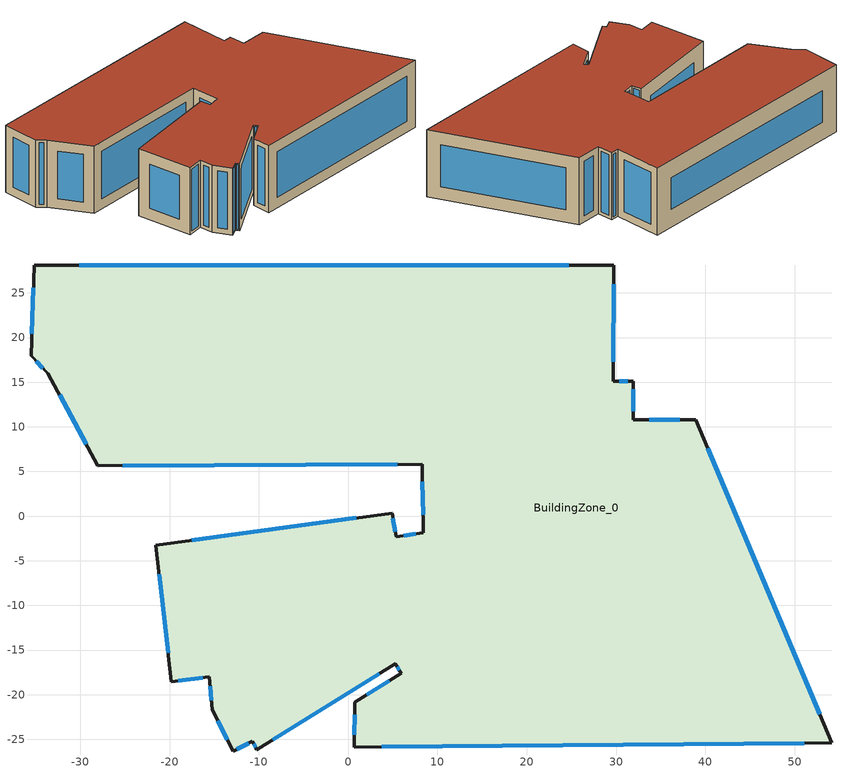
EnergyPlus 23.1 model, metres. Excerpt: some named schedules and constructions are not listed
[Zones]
BuildingZone_0
 floor outside (90.1-2019 Nonresidential CZ 1 Exterior Floor (Mass)): 29.72,28.12 29.72,15.13 31.92,15.13 31.93,10.8 38.93,10.81 54.17,-25.4 0.69,-25.86 0.76,-20.81 5.94,-17.59 5.3,-16.55 -10.21,-26.18 -10.71,-25.22 -12.86,-26.3 -15.23,-21.65 -15.54,-18 -19.78,-18.55 -21.54,-3.26 4.92,0.34 5.39,-2.33 8.43,-1.83 8.28,5.84 -28.01,5.62 -33.63,15.98 -35.49,17.93 -35.17,28.07 z0
 wall outside (90.1-2019 Nonresidential CZ 1 Exterior Wall (Mass)): 29.72,15.13 29.72,28.12 -35.17,28.07 -35.49,17.93 -33.63,15.98 -28.01,5.62 8.28,5.84 8.43,-1.83 5.39,-2.33 4.92,0.34 -21.54,-3.26 -19.78,-18.55 -15.54,-18 -15.23,-21.65 -12.86,-26.3 -10.71,-25.22 -10.21,-26.18 5.3,-16.55 5.94,-17.59 0.76,-20.81 0.69,-25.86 54.17,-25.4 38.93,10.81 31.93,10.8 31.92,15.13 29.72,15.13 z0:19.13
 window (DoublePaneLoEe2): 29.72,17.27 29.72,25.98 z2.14:16.98; 31.29,15.13 30.35,15.13 z0.63:18.5; 31.93,11.72 31.92,14.21 z0.92:18.21; 37.15,10.81 33.71,10.81 z1.78:17.35; 52.81,-22.16 40.29,7.58 z3.51:15.62; 3.77,-25.83 51.09,-25.43 z3.08:16.05; 0.74,-22.21 0.71,-24.46 z1.4:17.73; 4.59,-18.43 2.11,-19.98 z1.59:17.54; 5.49,-16.87 5.75,-17.28 z0.37:18.76; -8.42,-25.07 3.51,-17.66 z2.1:17.02; -10.56,-25.51 -10.36,-25.89 z0.33:18.8; -12.46,-26.1 -11.11,-25.42 z0.45:18.68; -14.58,-22.94 -13.51,-25.02 z1.44:17.68; -15.45,-19.05 -15.32,-20.61 z1.05:18.08; -19.04,-18.45 -16.28,-18.1 z0.75:18.38; -21.17,-6.5 -20.15,-15.31 z3.26:15.87; 0.89,-0.2 -17.52,-2.71 z4.06:15.06; 5.28,-1.74 5.02,-0.25 z0.6:18.52; 7.58,-1.97 6.24,-2.19 z0.86:18.26; 8.32,3.84 8.39,0.16 z1.99:17.13; -25.22,5.63 5.49,5.82 z2.78:16.34; -32.32,13.57 -29.32,8.04 z2.75:16.38; -34.95,17.36 -34.17,16.56 z0.79:18.34; -35.25,25.6 -35.41,20.4 z2.47:16.65; 24.69,28.12 -30.13,28.07 z5.04:14.09
 roof outside (90.1-2019 Nonresidential CZ 1 Exterior Roof (Mass)): 29.72,28.12 -35.17,28.07 -35.49,17.93 -33.63,15.98 -28.01,5.62 8.28,5.84 8.43,-1.83 5.39,-2.33 4.92,0.34 -21.54,-3.26 -19.78,-18.55 -15.54,-18 -15.23,-21.65 -12.86,-26.3 -10.71,-25.22 -10.21,-26.18 5.3,-16.55 5.94,-17.59 0.76,-20.81 0.69,-25.86 54.17,-25.4 38.93,10.81 31.93,10.8 31.92,15.13 29.72,15.13 z19.13
[Schedule:Week:Daily]
CoolAvail_BuildingZone_0_16: 6292b0f2-e250-4321-9d06-ec6f8e6419c8, 5224be93-a67b-4b68-80c2-12020d006d8f, 6a7b8ae9-fad7-430b-b0fb-b0b31bfa3c46, b8c493d0-1979-4456-a3a6-a5dc7b30a0d9, 294ac2fa-0fc0-46b6-b0c9-3652450fa98d, ede93cdc-db5c-4ab4-89cd-773ab993c564, cdf079c5-d853-44dd-8a70-3334d9b99eb3, 6292b0f2-e250-4321-9d06-ec6f8e6419c8, 6292b0f2-e250-4321-9d06-ec6f8e6419c8, 6292b0f2-e250-4321-9d06-ec6f8e6419c8, 6292b0f2-e250-4321-9d06-ec6f8e6419c8, 6292b0f2-e250-4321-9d06-ec6f8e6419c8
CoolAvail_BuildingZone_0_17: 076339e1-08c1-4dc9-b64a-b0dc82aea953, 5d559df3-0051-4164-be74-0f8d6f94fd56, 3c51ac23-dc70-4727-a750-ee466cc9d6df, 644c3858-23ee-4f04-b35f-94760b03bae0, c3154ebc-885a-4bc7-9dee-56e971f82b7f, b8029455-e97d-4225-b21a-566be9f428a3, 9636e137-385d-4321-9f94-69a8899c78e4, 076339e1-08c1-4dc9-b64a-b0dc82aea953, 076339e1-08c1-4dc9-b64a-b0dc82aea953, 076339e1-08c1-4dc9-b64a-b0dc82aea953, 076339e1-08c1-4dc9-b64a-b0dc82aea953, 076339e1-08c1-4dc9-b64a-b0dc82aea953
CoolAvail_BuildingZone_0_18: 6c3be8b3-27b5-4225-bab2-28eff3612436, 4b627c46-5b8a-4709-b3ac-8c5d47181f8b, 860b3419-839c-461a-bfc5-e836ddb21a74, 6c3be8b3-27b5-4225-bab2-28eff3612436, fb4c231e-b940-4c50-88f4-c95f225fe8fc, 8da14514-06b8-4af9-b37f-5245be024def, d12f569c-263f-45cd-8526-8b83bac009f5, 6c3be8b3-27b5-4225-bab2-28eff3612436, 6c3be8b3-27b5-4225-bab2-28eff3612436, 6c3be8b3-27b5-4225-bab2-28eff3612436, 6c3be8b3-27b5-4225-bab2-28eff3612436, 6c3be8b3-27b5-4225-bab2-28eff3612436
CoolAvail_BuildingZone_0_19: 153403fc-2116-474c-878d-25f69884b866, 8ce303ff-0bbc-4dfa-bda6-3301f86e3ba4, c78b3da9-1ecf-4cde-aec1-0b386240565f, 883e747e-d963-42fc-b580-32d1eb3768b5, eabf4fe9-55de-4805-abf2-52ae9acd4524, 977a2754-7afa-402d-b6ec-0cfa36548c1e, 5de92ae7-00ae-4993-9a9c-bb54c53273fd, 153403fc-2116-474c-878d-25f69884b866, 153403fc-2116-474c-878d-25f69884b866, 153403fc-2116-474c-878d-25f69884b866, 153403fc-2116-474c-878d-25f69884b866, 153403fc-2116-474c-878d-25f69884b866
CoolAvail_BuildingZone_0_20: 53eeb86a-fb33-4ca8-ac72-16b5455eed76, 1d0db0eb-b0b4-44e3-8918-0f77e69d90df, 153403fc-2116-474c-878d-25f69884b866, 96a47751-faf5-416a-8a0b-8824a9f4a886, f952a75a-30e7-4785-a12d-5951aee58f78, e90ccf3c-240a-4538-925e-24108969d287, be1268e6-ab3e-46ec-842e-b62d65f5125b, 53eeb86a-fb33-4ca8-ac72-16b5455eed76, 53eeb86a-fb33-4ca8-ac72-16b5455eed76, 53eeb86a-fb33-4ca8-ac72-16b5455eed76, 53eeb86a-fb33-4ca8-ac72-16b5455eed76, 53eeb86a-fb33-4ca8-ac72-16b5455eed76
CoolAvail_BuildingZone_0_21: 90e9b552-867b-442d-a848-cacef3bff4a2, c60847aa-27ed-4804-b882-f444fd20e482, a45031b7-7cc0-4770-9520-3e1fedf904f7, 67358f9e-0613-4e05-ab37-44b8a0643213, 69f16f80-d209-43ea-97cb-7fc20185854e, 86928771-b577-4610-8368-758549d92448, c25951d4-746f-4908-a550-2f53b11d9936, 90e9b552-867b-442d-a848-cacef3bff4a2, 90e9b552-867b-442d-a848-cacef3bff4a2, 90e9b552-867b-442d-a848-cacef3bff4a2, 90e9b552-867b-442d-a848-cacef3bff4a2, 90e9b552-867b-442d-a848-cacef3bff4a2
CoolAvail_BuildingZone_0_22: 9f7b6c0f-7bae-4b67-b9f9-ae2221a21078, decc63a9-7101-4002-b1c8-9d02c4b36112, 4eb7cacf-94f4-4b2c-a43f-af371bcbde8a, 841e9c88-6f44-47cf-a04f-bb2c1f1d3768, ad17dfa1-c6d9-4516-a8dc-57cbc19bc82d, 2a67c3d5-a9a7-444e-84cb-612d9764cd48, 3e1bf455-db57-4fc8-b286-c87c3647eed8, 9f7b6c0f-7bae-4b67-b9f9-ae2221a21078, 9f7b6c0f-7bae-4b67-b9f9-ae2221a21078, 9f7b6c0f-7bae-4b67-b9f9-ae2221a21078, 9f7b6c0f-7bae-4b67-b9f9-ae2221a21078, 9f7b6c0f-7bae-4b67-b9f9-ae2221a21078
CoolAvail_BuildingZone_0_23: 9b464b88-aedb-443f-93f9-b54bb14805f8, ecbc3d90-5338-4427-9bd9-5d28f6b67d3d, c340e7a1-79f9-4684-b085-d4db128ad4c2, 07270d5e-895d-45c4-97a0-2a02e315fc23, a8466db9-9c1f-4adb-9268-4277aecdfea3, d540daeb-a153-45e4-92ca-3f66a224b340, 636ca0c7-7be9-4189-9faa-f0bf05838e94, 9b464b88-aedb-443f-93f9-b54bb14805f8, 9b464b88-aedb-443f-93f9-b54bb14805f8, 9b464b88-aedb-443f-93f9-b54bb14805f8, 9b464b88-aedb-443f-93f9-b54bb14805f8, 9b464b88-aedb-443f-93f9-b54bb14805f8
CoolAvail_BuildingZone_0_24: eb2ad1a5-0d9c-4668-9d31-a649cbdebc60, b9197942-59d6-4c6b-b7da-188df4b15e62, c1a0fe4a-79a2-460a-98bb-37f883bb89e3, c2f53984-4950-4eaf-bdf1-3ede84ab781f, 3c557520-88fd-47d0-8415-0c3b77828f95, 79668cf7-99f6-4b56-9953-81f1ca05dde9, e3aa0155-5409-4def-b960-8b3bb0d2b64b, eb2ad1a5-0d9c-4668-9d31-a649cbdebc60, eb2ad1a5-0d9c-4668-9d31-a649cbdebc60, eb2ad1a5-0d9c-4668-9d31-a649cbdebc60, eb2ad1a5-0d9c-4668-9d31-a649cbdebc60, eb2ad1a5-0d9c-4668-9d31-a649cbdebc60
CoolAvail_BuildingZone_0_25: 0f1e5361-77dc-48eb-a493-c527ff72b618, ee5dab83-21c7-4e54-af45-574fc1d310dc, 5b34da74-e1d1-4135-8274-3a44e26a22a6, 10264933-7e77-4e32-b798-7d3202e60721, bf16d8b1-ef23-49a0-aba1-0aecf96ac967, b839f1ea-70bd-4a85-92be-d2dcc41a0b4c, c09cb2c7-2cbf-4ecf-826a-bed0644ae102, 0f1e5361-77dc-48eb-a493-c527ff72b618, 0f1e5361-77dc-48eb-a493-c527ff72b618, 0f1e5361-77dc-48eb-a493-c527ff72b618, 0f1e5361-77dc-48eb-a493-c527ff72b618, 0f1e5361-77dc-48eb-a493-c527ff72b618
CoolAvail_BuildingZone_0_26: 00a931ab-2207-46de-9ff2-66c1ace94400, b7f10aa4-a56c-4e13-8076-3aafbc2a6caf, 4e93c19b-700e-4324-98d4-f5a56e34580d, 3e336f66-0962-416c-bdbd-0bdb38a5a672, 14f6b33b-a9b7-4976-bf11-248e1bb332a0, b598d581-cc3c-401b-b159-2fbd54644f26, 055b0c78-6466-4c19-a303-c02b862de98e, 00a931ab-2207-46de-9ff2-66c1ace94400, 00a931ab-2207-46de-9ff2-66c1ace94400, 00a931ab-2207-46de-9ff2-66c1ace94400, 00a931ab-2207-46de-9ff2-66c1ace94400, 00a931ab-2207-46de-9ff2-66c1ace94400
CoolAvail_BuildingZone_0_27: 94e96f5c-eceb-41b6-83a1-c076664ac8f5, 62f8b814-913b-491b-b7ec-ac57cb334d85, 0e2b4c15-3263-44e0-9593-922fa6e7cffc, 4dcd2ce5-5bfc-4312-b802-955956c5215e, 14e4f170-7485-41fe-8906-49d67245432d, ead72e1b-8995-465c-b83d-e95a28599160, ff6acb66-0d06-43bb-935e-5a8fdd5b2aab, 94e96f5c-eceb-41b6-83a1-c076664ac8f5, 94e96f5c-eceb-41b6-83a1-c076664ac8f5, 94e96f5c-eceb-41b6-83a1-c076664ac8f5, 94e96f5c-eceb-41b6-83a1-c076664ac8f5, 94e96f5c-eceb-41b6-83a1-c076664ac8f5
CoolAvail_BuildingZone_0_28: 2935b2a6-cbfe-48ab-b9b8-a37be600cd6a, a77463ac-1733-47fd-aab9-e921b8f4389e, 5301db00-f582-42f1-9b60-bcec631c025f, c801e645-deca-47c6-8bd0-66165899425d, 644c3858-23ee-4f04-b35f-94760b03bae0, abc03b70-d52b-431e-9a1a-369dd8dc4fd3, 90e9b552-867b-442d-a848-cacef3bff4a2, 2935b2a6-cbfe-48ab-b9b8-a37be600cd6a, 2935b2a6-cbfe-48ab-b9b8-a37be600cd6a, 2935b2a6-cbfe-48ab-b9b8-a37be600cd6a, 2935b2a6-cbfe-48ab-b9b8-a37be600cd6a, 2935b2a6-cbfe-48ab-b9b8-a37be600cd6a
CoolAvail_BuildingZone_0_29: 1a525bcf-c6e5-43ac-ab5b-619890e2fa3a, cf918102-173c-4db0-a1f2-1e05781a5ca7, 5ec4680d-60f1-4b57-9bfe-82695ae7d868, 047d7923-d653-4938-ab0c-dc8cae9a8767, 644c3858-23ee-4f04-b35f-94760b03bae0, 644c3858-23ee-4f04-b35f-94760b03bae0, 2f214d37-3a83-4b8b-9598-5a0023e3429c, 1a525bcf-c6e5-43ac-ab5b-619890e2fa3a, 1a525bcf-c6e5-43ac-ab5b-619890e2fa3a, 1a525bcf-c6e5-43ac-ab5b-619890e2fa3a, 1a525bcf-c6e5-43ac-ab5b-619890e2fa3a, 1a525bcf-c6e5-43ac-ab5b-619890e2fa3a
CoolAvail_BuildingZone_0_30: cbd44734-b27c-4077-b782-84e7afb0379e, 998ef317-e229-41e2-8faf-d3714ca88956, 72e31878-c606-4611-8cba-ce2c13d393bd, 0c7835ed-0191-42a1-9a71-ca9d042757b9, 14f10533-6d85-4984-b487-1c3456e146bd, 710cf3cd-7b63-4511-937b-43a2638c4767, a14559bc-e530-4dd5-a3cb-77fbf5a26bb6, cbd44734-b27c-4077-b782-84e7afb0379e, cbd44734-b27c-4077-b782-84e7afb0379e, cbd44734-b27c-4077-b782-84e7afb0379e, cbd44734-b27c-4077-b782-84e7afb0379e, cbd44734-b27c-4077-b782-84e7afb0379e
CoolAvail_BuildingZone_0_31: 6baffc7b-a7e7-4b2f-98e9-45e73b61bee3, 96a47751-faf5-416a-8a0b-8824a9f4a886, 5ec4680d-60f1-4b57-9bfe-82695ae7d868, 2931f2ee-5bb4-4946-ae05-52d4debc1f60, 1c6f1a8a-ad1f-4f48-b4bc-1ca93e5bc96e, 52990486-91df-4f7d-9421-bbc1202c9368, 48ec4fbb-9474-4cdb-a7d4-077d80be24fa, 6baffc7b-a7e7-4b2f-98e9-45e73b61bee3, 6baffc7b-a7e7-4b2f-98e9-45e73b61bee3, 6baffc7b-a7e7-4b2f-98e9-45e73b61bee3, 6baffc7b-a7e7-4b2f-98e9-45e73b61bee3, 6baffc7b-a7e7-4b2f-98e9-45e73b61bee3
CoolAvail_BuildingZone_0_32: 538e1f8e-0444-47da-b8a6-e6e3ff6800a1, be0db6a7-dc46-4128-b59b-b37300890321, eaca1189-a134-4ecf-bf00-d520df22eff3, 11117828-8013-49db-a403-e4e924f3e6cd, 79cb177c-8c6c-4bf7-a647-51f78f210dbd, 665d14f9-0705-42a8-aaf5-fa57f0992e08, 86d9d5eb-5ff1-4c25-bc96-aad083116207, 538e1f8e-0444-47da-b8a6-e6e3ff6800a1, 538e1f8e-0444-47da-b8a6-e6e3ff6800a1, 538e1f8e-0444-47da-b8a6-e6e3ff6800a1, 538e1f8e-0444-47da-b8a6-e6e3ff6800a1, 538e1f8e-0444-47da-b8a6-e6e3ff6800a1
CoolAvail_BuildingZone_0_33: 4e52ef30-3591-4ec7-91cd-2dcf2bd85302, 6a4a0704-72a4-409f-be88-80bb4294cd37, 0476ca86-1816-4425-b22a-67efa04e4779, 6a30eeb9-d930-44c9-8497-db34c63e9202, b5aa2228-2105-4bc1-9b6a-7a9f1c4934c8, a45031b7-7cc0-4770-9520-3e1fedf904f7, b433a0f6-9634-4a4e-a807-bf9dcc948011, 4e52ef30-3591-4ec7-91cd-2dcf2bd85302, 4e52ef30-3591-4ec7-91cd-2dcf2bd85302, 4e52ef30-3591-4ec7-91cd-2dcf2bd85302, 4e52ef30-3591-4ec7-91cd-2dcf2bd85302, 4e52ef30-3591-4ec7-91cd-2dcf2bd85302
CoolAvail_BuildingZone_0_34: 9d3c9fa3-66fc-4199-8862-a87e1b647b3a, 44133f6f-0ede-459e-9f3a-a72ec43d388d, b6cc1213-696e-40d5-9ed0-2bde99f5f8b2, bd1bb5d2-5de1-4654-adc3-dcfcbf348714, 3e82512b-0fc7-4492-8025-f6363b9af970, 561899b3-8f26-4db7-86ed-cd8f4b942c79, a63410b7-121b-4b9a-8e03-acc9d9130dfb, 9d3c9fa3-66fc-4199-8862-a87e1b647b3a, 9d3c9fa3-66fc-4199-8862-a87e1b647b3a, 9d3c9fa3-66fc-4199-8862-a87e1b647b3a, 9d3c9fa3-66fc-4199-8862-a87e1b647b3a, 9d3c9fa3-66fc-4199-8862-a87e1b647b3a
CoolAvail_BuildingZone_0_35: 3bbe233c-3ea4-488a-98e8-6ebb1624bf88, df785c15-b1a3-46d3-b8f7-6eeac707cb66, d3d2a974-3e61-4424-a0b5-def74c3abeb5, fd45b775-0048-4aba-9dbd-bc0ee7a6a092, cbbd20e9-a007-4d77-b83a-293402db7d80, 6d203286-7389-472a-9a99-e97ba6bdb382, 5d6f79e2-b176-4d6f-bd09-270312f82304, 3bbe233c-3ea4-488a-98e8-6ebb1624bf88, 3bbe233c-3ea4-488a-98e8-6ebb1624bf88, 3bbe233c-3ea4-488a-98e8-6ebb1624bf88, 3bbe233c-3ea4-488a-98e8-6ebb1624bf88, 3bbe233c-3ea4-488a-98e8-6ebb1624bf88
CoolAvail_BuildingZone_0_36: 352223fc-8f0b-4fa5-a1d4-6b32436c411a, 53eeb86a-fb33-4ca8-ac72-16b5455eed76, f3682e94-95b9-42af-86e1-a00e845f4de3, f432c6ec-ff13-47a1-a467-17121da6c6a2, 02aa890e-a2be-483a-ab45-3f0f854fdcb3, efdf95b8-9ad8-4d53-9a23-0833a72f39a8, 5b34da74-e1d1-4135-8274-3a44e26a22a6, 352223fc-8f0b-4fa5-a1d4-6b32436c411a, 352223fc-8f0b-4fa5-a1d4-6b32436c411a, 352223fc-8f0b-4fa5-a1d4-6b32436c411a, 352223fc-8f0b-4fa5-a1d4-6b32436c411a, 352223fc-8f0b-4fa5-a1d4-6b32436c411a
CoolAvail_BuildingZone_0_37: 644c3858-23ee-4f04-b35f-94760b03bae0, 3b62fae0-3868-4986-a549-7d61857260d6, dcf60240-789f-4b1d-8fdf-954c6a46b3ba, 111cd5f6-6248-467d-8c7e-b0a03c56b0ee, c061d694-0171-4f77-89f6-c4999131b6f3, 2e32346f-2ea0-4daa-ade4-c2cd4dc138da, 25d822e1-da00-4ae1-b5cd-e0d94074c17c, 644c3858-23ee-4f04-b35f-94760b03bae0, 644c3858-23ee-4f04-b35f-94760b03bae0, 644c3858-23ee-4f04-b35f-94760b03bae0, 644c3858-23ee-4f04-b35f-94760b03bae0, 644c3858-23ee-4f04-b35f-94760b03bae0
CoolAvail_BuildingZone_0_38: 8f639c36-90e7-4cf0-a186-eb7a539131f6, 634b787e-bbd9-4882-a520-b9f98a2d7814, 352223fc-8f0b-4fa5-a1d4-6b32436c411a, a8b45173-62f5-4076-a725-d316e5ce7409, 1abe3464-728a-49ee-9af0-92e781411ddb, 2e51b4b4-4b77-411f-9c77-b674bf548fdc, 6736dd05-e541-44c3-881d-a5d5ba6ee75b, 8f639c36-90e7-4cf0-a186-eb7a539131f6, 8f639c36-90e7-4cf0-a186-eb7a539131f6, 8f639c36-90e7-4cf0-a186-eb7a539131f6, 8f639c36-90e7-4cf0-a186-eb7a539131f6, 8f639c36-90e7-4cf0-a186-eb7a539131f6
CoolAvail_BuildingZone_0_39: e77d9b2d-f852-49d0-969e-dd344eb9468c, 0df898da-cdef-4d88-a99d-dddb6ec04834, 4052d63c-edda-4f6c-a213-369435b7947d, 4061f2dd-7196-4f6b-bee3-89eac51b7a9a, cd198a54-ab64-483c-9239-02a1a1b8ffa5, 698a77e5-364e-4d20-856c-b2e4f5b6c73f, 644c3858-23ee-4f04-b35f-94760b03bae0, e77d9b2d-f852-49d0-969e-dd344eb9468c, e77d9b2d-f852-49d0-969e-dd344eb9468c, e77d9b2d-f852-49d0-969e-dd344eb9468c, e77d9b2d-f852-49d0-969e-dd344eb9468c, e77d9b2d-f852-49d0-969e-dd344eb9468c
CoolAvail_BuildingZone_0_40: 047d7923-d653-4938-ab0c-dc8cae9a8767, 0e614066-ddb5-4aa3-a957-8eb190513e3a, 8326ca45-69d8-4f53-86a0-9ccf8dc51b5b, af869b9d-80c1-46ec-924a-783339c568d6, de5c3ba8-f85b-4018-abe1-2bedf3733e41, 424ac159-4a90-4b2b-a868-f6ff10071da1, 11f72533-1789-4bef-8b4b-935858a58941, 047d7923-d653-4938-ab0c-dc8cae9a8767, 047d7923-d653-4938-ab0c-dc8cae9a8767, 047d7923-d653-4938-ab0c-dc8cae9a8767, 047d7923-d653-4938-ab0c-dc8cae9a8767, 047d7923-d653-4938-ab0c-dc8cae9a8767
CoolAvail_BuildingZone_0_41: a793e90c-ea98-4c0b-82b9-a70f09b51f60, 37689533-d698-4c61-b1e7-4e7674e3a91e, 6e5a1987-c810-44af-a8b8-9a407d549752, f133d5c7-ec95-4737-88a2-42da49739cc4, 36ddad1e-8f76-4a53-80b8-2c2ebe25d3dd, 3ac34e46-62f4-4f48-ae7b-f727c8e5111a, 47bd26b7-ba2d-46a7-99e6-e2925e11decb, a793e90c-ea98-4c0b-82b9-a70f09b51f60, a793e90c-ea98-4c0b-82b9-a70f09b51f60, a793e90c-ea98-4c0b-82b9-a70f09b51f60, a793e90c-ea98-4c0b-82b9-a70f09b51f60, a793e90c-ea98-4c0b-82b9-a70f09b51f60
CoolAvail_BuildingZone_0_42: a7d5d6fa-85ed-4e46-8733-720befe51661, 6e9ebaa7-8289-4a07-ae34-fcb4632f4d04, 5d736bd5-0237-45d7-b852-cc854977ae00, 3dac8f0c-4e65-4fef-8478-4d5ec2ba85da, d7280e49-b2ce-4021-af03-403bf50d9f35, e52b194d-5f2b-4500-9411-db66367825bf, 895e230f-a4a2-4e31-a3dd-dfb4fcb8f9ea, a7d5d6fa-85ed-4e46-8733-720befe51661, a7d5d6fa-85ed-4e46-8733-720befe51661, a7d5d6fa-85ed-4e46-8733-720befe51661, a7d5d6fa-85ed-4e46-8733-720befe51661, a7d5d6fa-85ed-4e46-8733-720befe51661
CoolAvail_BuildingZone_0_43: 33e7fad4-132e-43d4-b0c1-1a0756bd9bde, 887b2b45-b61d-4296-a2c3-68959c25b94a, 200cbc12-c120-4183-88b9-c751a5f56180, 284b3ae9-3510-4c42-8a0b-abb4da3d4ce0, 1526326b-4dd7-4ec5-a092-9728c27e7f7d, 8327c609-a616-4ef8-a066-e8d865f7def6, 3b8703d0-11a0-4324-a5e0-7196d74a8e80, 33e7fad4-132e-43d4-b0c1-1a0756bd9bde, 33e7fad4-132e-43d4-b0c1-1a0756bd9bde, 33e7fad4-132e-43d4-b0c1-1a0756bd9bde, 33e7fad4-132e-43d4-b0c1-1a0756bd9bde, 33e7fad4-132e-43d4-b0c1-1a0756bd9bde
CoolAvail_BuildingZone_0_44: 3a2a8b7a-56f9-43d1-8273-061df3b05a46, 44be5cce-4db7-48a2-bfe0-f48552a25345, e5d30731-7604-47b8-8bc9-a7ebd2d90097, 23591f9d-ee0e-4144-a1ef-45a670a58d7c, d87cd8f5-1491-452d-b021-8bee5d477910, f6f6d62c-685c-4fd5-ba5d-fc3e659575b7, 8dad2291-93ee-4152-98d9-16b0037e6f85, 3a2a8b7a-56f9-43d1-8273-061df3b05a46, 3a2a8b7a-56f9-43d1-8273-061df3b05a46, 3a2a8b7a-56f9-43d1-8273-061df3b05a46, 3a2a8b7a-56f9-43d1-8273-061df3b05a46, 3a2a8b7a-56f9-43d1-8273-061df3b05a46
CoolAvail_BuildingZone_0_45: f49a49d0-e209-4e05-b05c-0a2add536f8b, 998ef317-e229-41e2-8faf-d3714ca88956, 00d7e2b5-23fc-48dd-81e2-0fd456f3cfb4, 94099767-b2e1-4e99-8d21-759d462ced28, 4052d63c-edda-4f6c-a213-369435b7947d, 9d206d83-033a-4259-8321-7f97811488a7, f49a49d0-e209-4e05-b05c-0a2add536f8b, f49a49d0-e209-4e05-b05c-0a2add536f8b, f49a49d0-e209-4e05-b05c-0a2add536f8b, f49a49d0-e209-4e05-b05c-0a2add536f8b, f49a49d0-e209-4e05-b05c-0a2add536f8b, f49a49d0-e209-4e05-b05c-0a2add536f8b
CoolAvail_BuildingZone_0_46: f19a365d-05e4-4658-ab78-e764eb70fc5c, 6e9ebaa7-8289-4a07-ae34-fcb4632f4d04, fcc4573f-9e74-44ff-8dad-6ac284c5dace, 7080c4c4-5196-4182-9466-3584a344e644, 7e16d805-c89d-4b65-b416-1601a4650adf, 7bcc0a01-a40a-4e58-ba3c-c5bda191c526, 58b64ecb-7592-4287-b858-c729647def47, f19a365d-05e4-4658-ab78-e764eb70fc5c, f19a365d-05e4-4658-ab78-e764eb70fc5c, f19a365d-05e4-4658-ab78-e764eb70fc5c, f19a365d-05e4-4658-ab78-e764eb70fc5c, f19a365d-05e4-4658-ab78-e764eb70fc5c
CoolAvail_BuildingZone_0_47: 22a9a70e-86be-4f80-8cd5-422484545a9e, 7b6f50b1-a403-46db-b070-db23869d075a, 789113c4-a937-489d-af8f-f10aad8377ab, 34cfbc1d-e751-49f6-b0e8-841110bb9b70, f826bcd1-865f-4b3c-bce7-b131919d7b63, 6c0375eb-08dc-4b7e-bd6c-b16add2c0f0b, 9482e4ca-30f5-4eb2-a586-52ba15801f9e, 22a9a70e-86be-4f80-8cd5-422484545a9e, 22a9a70e-86be-4f80-8cd5-422484545a9e, 22a9a70e-86be-4f80-8cd5-422484545a9e, 22a9a70e-86be-4f80-8cd5-422484545a9e, 22a9a70e-86be-4f80-8cd5-422484545a9e
CoolAvail_BuildingZone_0_48: b27ca9a3-1113-4871-af11-ad2b0b8d912f, 8c555e63-30fd-463c-ab97-88139e229173, c86ea09c-88ad-43c5-93fd-9240ca5055c8, f4ed4387-e9a1-4340-84eb-a3f54cfea73b, ff94a17c-b2e5-465f-8af7-0f7e6340900d, 87e4b6f2-ac16-4344-8f49-017935d037a3, b4fe751b-0cbf-4b04-9f38-7cef20b910f3, b27ca9a3-1113-4871-af11-ad2b0b8d912f, b27ca9a3-1113-4871-af11-ad2b0b8d912f, b27ca9a3-1113-4871-af11-ad2b0b8d912f, b27ca9a3-1113-4871-af11-ad2b0b8d912f, b27ca9a3-1113-4871-af11-ad2b0b8d912f
CoolAvail_BuildingZone_0_49: 6f134465-89af-4352-9780-8c50700f518a, c6ea2672-1705-40bc-ac03-3dcc715f4baf, 348cc617-0d22-4576-8298-63cde4a34fa1, 6dfed2fe-97cc-4dd5-9eab-01c74463e0c0, c9b5b608-6d4a-4c5b-b16f-0732a93a9985, 245bd3c3-6909-4b7f-81a6-39359a018501, 46be3b37-cb24-4242-9ae2-d5412a15e430, 6f134465-89af-4352-9780-8c50700f518a, 6f134465-89af-4352-9780-8c50700f518a, 6f134465-89af-4352-9780-8c50700f518a, 6f134465-89af-4352-9780-8c50700f518a, 6f134465-89af-4352-9780-8c50700f518a
CoolAvail_BuildingZone_0_50: f942f96e-a495-45ba-b394-8529d2d09b01, 8326ca45-69d8-4f53-86a0-9ccf8dc51b5b, 2a3e8e93-5f4b-445b-830c-7aae948e1145, dfb52212-4cd3-4436-ae8e-e940f6870c4b, 10f3b971-b3ed-4960-a962-cb90370b6bd3, c2459d9f-26d1-4381-be73-3d59f3cb3b79, dfc93ec8-5994-4018-b742-5c5816cb16a2, f942f96e-a495-45ba-b394-8529d2d09b01, f942f96e-a495-45ba-b394-8529d2d09b01, f942f96e-a495-45ba-b394-8529d2d09b01, f942f96e-a495-45ba-b394-8529d2d09b01, f942f96e-a495-45ba-b394-8529d2d09b01
CoolAvail_BuildingZone_0_51: 3aaaeabd-4dbb-4db3-afc6-5419d349c823, 99d67e5e-9afb-4f55-b841-fd9c739dec50, 17200eb2-1e79-4311-b45e-1dbbbd02e295, eb83ea5a-244a-4fd0-a417-405ef3851688, c06ea694-506c-479a-b82d-2fc6a2781425, 5c881cee-dc9b-4043-b95f-12b69c67779c, 52990486-91df-4f7d-9421-bbc1202c9368, 3aaaeabd-4dbb-4db3-afc6-5419d349c823, 3aaaeabd-4dbb-4db3-afc6-5419d349c823, 3aaaeabd-4dbb-4db3-afc6-5419d349c823, 3aaaeabd-4dbb-4db3-afc6-5419d349c823, 3aaaeabd-4dbb-4db3-afc6-5419d349c823
CoolAvail_BuildingZone_0_52: 799cd998-56c1-4455-a9ad-d1073de78917, 799cd998-56c1-4455-a9ad-d1073de78917, 799cd998-56c1-4455-a9ad-d1073de78917, 799cd998-56c1-4455-a9ad-d1073de78917, 799cd998-56c1-4455-a9ad-d1073de78917, 799cd998-56c1-4455-a9ad-d1073de78917, 799cd998-56c1-4455-a9ad-d1073de78917, 799cd998-56c1-4455-a9ad-d1073de78917, 799cd998-56c1-4455-a9ad-d1073de78917, 799cd998-56c1-4455-a9ad-d1073de78917, 799cd998-56c1-4455-a9ad-d1073de78917, 799cd998-56c1-4455-a9ad-d1073de78917
NatVentAvail_BuildingZone_0_0: 818ab7db-ca1b-4738-998c-3be587d0fdbb, ce89fe6c-e17d-4719-a7c5-c63c88f7b193, 0ae08c52-de54-4897-b10d-7c82b7effbd2, cb8513d5-ada2-4eb8-9cc6-2943d7beac8a, d6e21d12-30bf-4fa4-9333-58c7e7cf8441, 4d48c3fb-4572-4ca5-aec8-e704ba3b9028, 76c8670b-4669-492a-975d-a8874d50ab87, 818ab7db-ca1b-4738-998c-3be587d0fdbb, 818ab7db-ca1b-4738-998c-3be587d0fdbb, 818ab7db-ca1b-4738-998c-3be587d0fdbb, 818ab7db-ca1b-4738-998c-3be587d0fdbb, 818ab7db-ca1b-4738-998c-3be587d0fdbb
NatVentAvail_BuildingZone_0_1: 90482d95-4a09-48bd-94ee-7211d9a30a63, 73966c89-1962-4eff-8014-4c627766a0cc, 1f102efb-018d-49ff-8800-f42ede901e2c, bd285d81-48b2-4d2b-b747-20f61fec4617, e2b5b3c6-35be-40c0-b6f7-3a4afc52b178, aa3907fc-3ca5-49f3-8ec7-cba066a6a6a9, 55c1e8f2-47b2-40e4-9b2d-1cf4992a6cbd, 90482d95-4a09-48bd-94ee-7211d9a30a63, 90482d95-4a09-48bd-94ee-7211d9a30a63, 90482d95-4a09-48bd-94ee-7211d9a30a63, 90482d95-4a09-48bd-94ee-7211d9a30a63, 90482d95-4a09-48bd-94ee-7211d9a30a63
NatVentAvail_BuildingZone_0_2: 98daf9ae-adda-45fc-95cb-d072658e6970, 7ebbb808-44ac-41e9-af42-b144e3467aa3, e2b5b3c6-35be-40c0-b6f7-3a4afc52b178, 4be47a92-36f8-4f8a-95a3-4603231b7790, ce89fe6c-e17d-4719-a7c5-c63c88f7b193, c00d60b7-aac2-46bf-909f-6308829abf0a, 0758d72b-5dd2-48dd-b51a-db999bc13f98, 98daf9ae-adda-45fc-95cb-d072658e6970, 98daf9ae-adda-45fc-95cb-d072658e6970, 98daf9ae-adda-45fc-95cb-d072658e6970, 98daf9ae-adda-45fc-95cb-d072658e6970, 98daf9ae-adda-45fc-95cb-d072658e6970
NatVentAvail_BuildingZone_0_3: e23b1252-cbe6-4dcf-acc8-1f135498ab2c, 3e1bf455-db57-4fc8-b286-c87c3647eed8, 6c10be0b-aa71-4e8a-9fd0-6c17f6506943, ddf5d376-1899-476c-a102-741f30c81063, 4c754580-f8c4-4fe5-9ab8-51b76d5f5e26, 818ab7db-ca1b-4738-998c-3be587d0fdbb, daf84822-3f78-44c5-8e2d-414355037cc9, e23b1252-cbe6-4dcf-acc8-1f135498ab2c, e23b1252-cbe6-4dcf-acc8-1f135498ab2c, e23b1252-cbe6-4dcf-acc8-1f135498ab2c, e23b1252-cbe6-4dcf-acc8-1f135498ab2c, e23b1252-cbe6-4dcf-acc8-1f135498ab2c
NatVentAvail_BuildingZone_0_4: 7c57f0f1-52f4-4925-b58d-8eeb8635af1b, 5131576e-2fbf-48d1-b6c4-41fc7bbdaede, 33160354-2d36-44a8-a12a-e14c4880742e, 23cabf3b-e841-4a7d-85e1-f14e5effc7b7, 3474c65d-deac-4fef-81e3-619e9fa72d2f, 501fd133-68bd-443c-9330-a0cb100068d9, 5131576e-2fbf-48d1-b6c4-41fc7bbdaede, 7c57f0f1-52f4-4925-b58d-8eeb8635af1b, 7c57f0f1-52f4-4925-b58d-8eeb8635af1b, 7c57f0f1-52f4-4925-b58d-8eeb8635af1b, 7c57f0f1-52f4-4925-b58d-8eeb8635af1b, 7c57f0f1-52f4-4925-b58d-8eeb8635af1b
NatVentAvail_BuildingZone_0_5: 3c359eca-f71c-43b1-b38f-0b6d8a253841, a336f5a1-ab54-4377-b7ac-0ed958320636, 87f14a90-02f4-4f79-99e0-cf060c961c5f, f4967f7f-bc01-4c6c-85b6-f55357b4ede9, fd35896d-65a8-4f4f-b4be-e9298def35bf, d2d4b459-67af-4e70-8c6e-8606d265da4a, 1687e1ec-ece9-44d1-a2e4-1a2f053b2961, 3c359eca-f71c-43b1-b38f-0b6d8a253841, 3c359eca-f71c-43b1-b38f-0b6d8a253841, 3c359eca-f71c-43b1-b38f-0b6d8a253841, 3c359eca-f71c-43b1-b38f-0b6d8a253841, 3c359eca-f71c-43b1-b38f-0b6d8a253841
NatVentAvail_BuildingZone_0_6: 8d2ca28b-eb35-4fdd-ae85-f43678624774, b6cc1213-696e-40d5-9ed0-2bde99f5f8b2, 79349f6f-33af-4e58-ba3d-7a849284dd2e, 02ca051e-9a17-4de6-8a7b-0843e539de35, c8a2284b-b90d-44f2-a388-4ab1bc3138e1, 7e0fa848-c64b-4cc4-b6df-008fc28dba12, 6e2275f8-87ef-49bf-82c3-5d22059720b5, 8d2ca28b-eb35-4fdd-ae85-f43678624774, 8d2ca28b-eb35-4fdd-ae85-f43678624774, 8d2ca28b-eb35-4fdd-ae85-f43678624774, 8d2ca28b-eb35-4fdd-ae85-f43678624774, 8d2ca28b-eb35-4fdd-ae85-f43678624774
NatVentAvail_BuildingZone_0_7: 212c61f8-d539-45f5-beec-6a0983b22d24, 9a596835-3794-4517-b88a-21cf11345a7e, b8b1832d-d184-4a9b-bbbe-d6b03416deae, a09f8145-52a2-48bb-b9e7-dab8ce9ba198, 7d4b1fdb-9f3a-488f-aaf0-24531b7a3fa7, 38d8ffab-b33b-4e84-a1c7-e79078b48517, a72564b4-bd02-4b0d-bfbe-c0823dd31cdb, 212c61f8-d539-45f5-beec-6a0983b22d24, 212c61f8-d539-45f5-beec-6a0983b22d24, 212c61f8-d539-45f5-beec-6a0983b22d24, 212c61f8-d539-45f5-beec-6a0983b22d24, 212c61f8-d539-45f5-beec-6a0983b22d24
NatVentAvail_BuildingZone_0_8: bb7f3277-5447-4d37-9e3a-ce61e38de7b1, 880a52f4-a293-4b6f-9ded-c7761dba6394, e520f53f-7aa5-46a5-8229-9c51d745880d, 786ed009-ea3f-486a-b4b1-aab3b48447e4, 0a76bac4-bccf-4198-948c-93959fe7fce6, d1486b4c-7fb0-4dbc-867c-4ce14d4d5ff2, d1f89f4f-adcc-457e-8f0b-918d964adeb6, bb7f3277-5447-4d37-9e3a-ce61e38de7b1, bb7f3277-5447-4d37-9e3a-ce61e38de7b1, bb7f3277-5447-4d37-9e3a-ce61e38de7b1, bb7f3277-5447-4d37-9e3a-ce61e38de7b1, bb7f3277-5447-4d37-9e3a-ce61e38de7b1
NatVentAvail_BuildingZone_0_9: 45fa2a35-2c65-450a-841d-24ee7b083362, 454d67be-969f-4874-ad8c-d45aa6effdd1, d1f89f4f-adcc-457e-8f0b-918d964adeb6, f7419beb-e1ac-4924-99d8-4a5ad382edcf, 06932c15-d377-4fc5-a282-57c40a217f79, ff146c8f-1ec0-4691-b9a5-ec646ac6f388, 52e585e0-6cfa-409d-8215-d1fac244e6c7, 45fa2a35-2c65-450a-841d-24ee7b083362, 45fa2a35-2c65-450a-841d-24ee7b083362, 45fa2a35-2c65-450a-841d-24ee7b083362, 45fa2a35-2c65-450a-841d-24ee7b083362, 45fa2a35-2c65-450a-841d-24ee7b083362
NatVentAvail_BuildingZone_0_10: 4a9b7ec7-1eba-4f13-8077-da1c801bf4d6, d1f89f4f-adcc-457e-8f0b-918d964adeb6, 03395f66-76fc-4799-99eb-60096fbee636, b47bc5a9-e208-4f66-8265-50d93126434b, 06d03822-8933-4956-bf0a-e346ef6e2002, a9d66097-f539-484e-8019-33312e02719d, 6e2a816c-bf8d-468c-99ff-f4a345bf1868, 4a9b7ec7-1eba-4f13-8077-da1c801bf4d6, 4a9b7ec7-1eba-4f13-8077-da1c801bf4d6, 4a9b7ec7-1eba-4f13-8077-da1c801bf4d6, 4a9b7ec7-1eba-4f13-8077-da1c801bf4d6, 4a9b7ec7-1eba-4f13-8077-da1c801bf4d6
NatVentAvail_BuildingZone_0_11: d1f89f4f-adcc-457e-8f0b-918d964adeb6, 031ac973-20f3-4e4c-9fee-38d917185879, 658b7a00-62d1-444c-aa78-7cf91ed639dd, b29d5c1a-c886-446e-8936-c521191a77b3, 70fa5262-f3f7-4729-9ad1-0a0dd6c48e90, cb40f52d-b167-4133-abd8-cc2ad370bc21, 1975e1db-66ff-4f95-9e59-e88c98146b6c, d1f89f4f-adcc-457e-8f0b-918d964adeb6, d1f89f4f-adcc-457e-8f0b-918d964adeb6, d1f89f4f-adcc-457e-8f0b-918d964adeb6, d1f89f4f-adcc-457e-8f0b-918d964adeb6, d1f89f4f-adcc-457e-8f0b-918d964adeb6
NatVentAvail_BuildingZone_0_12: 8d80d65f-a342-4256-ac14-0759408b8c0c, ff2985e2-8399-469c-9c5c-28b56ea7d083, fa07e9c7-adce-476b-bd2c-260c57415852, 3d9077c8-6c76-44f4-954c-d8a604d8ab6e, 04b5679e-4a9e-44ee-aed8-9d938d6a97b1, 41fbd04a-52a8-41b8-9346-d9a6ed63857e, 9052fb65-c294-4be8-9000-37731367bb6d, 8d80d65f-a342-4256-ac14-0759408b8c0c, 8d80d65f-a342-4256-ac14-0759408b8c0c, 8d80d65f-a342-4256-ac14-0759408b8c0c, 8d80d65f-a342-4256-ac14-0759408b8c0c, 8d80d65f-a342-4256-ac14-0759408b8c0c
NatVentAvail_BuildingZone_0_13: 2ab23f98-71cf-447c-814f-90cb4f633c71, 0a9ce1f1-a156-4f91-8e34-8e199bf30177, db09409d-1641-4dfb-ad40-f73aa375fcbb, fe803c97-ba00-478c-9705-257ae98815ac, 1a778943-c339-475f-85a5-401e9013d88e, cc695b70-ff59-400e-9d0e-89bbd1e3c8d5, 41ade281-10c9-4c2a-acca-889f8a4eaa44, 2ab23f98-71cf-447c-814f-90cb4f633c71, 2ab23f98-71cf-447c-814f-90cb4f633c71, 2ab23f98-71cf-447c-814f-90cb4f633c71, 2ab23f98-71cf-447c-814f-90cb4f633c71, 2ab23f98-71cf-447c-814f-90cb4f633c71
NatVentAvail_BuildingZone_0_14: fc0ad38f-fe20-4e1d-9b35-6549856597a7, 3b9344d1-188e-4a2e-8391-aa99bb10e0f1, c98c4e1c-91d5-4298-974e-40df0f99b514, 26a9bb35-9fc9-4ceb-8be7-325513ec3513, 2b7d6559-937e-4320-8a0c-e13d738ada98, c16d796b-1ef4-49b2-8962-aa9aa534520e, 068321dc-720a-4c4c-a04d-40df370915ef, fc0ad38f-fe20-4e1d-9b35-6549856597a7, fc0ad38f-fe20-4e1d-9b35-6549856597a7, fc0ad38f-fe20-4e1d-9b35-6549856597a7, fc0ad38f-fe20-4e1d-9b35-6549856597a7, fc0ad38f-fe20-4e1d-9b35-6549856597a7
NatVentAvail_BuildingZone_0_15: e6db660c-4498-4cc1-9bee-0b76bfebd149, a0271bd8-c327-4cd1-a21e-a0d6d631709b, 41a8259b-7c73-459a-9ac2-c4f3f96844b6, 2a3e8e93-5f4b-445b-830c-7aae948e1145, bf6ef04a-c057-4350-bd07-5bc5413de792, 84a72b33-b610-4849-b8ed-c291bd5eecb7, 0815452f-3234-44e7-81bf-747d31f85c67, e6db660c-4498-4cc1-9bee-0b76bfebd149, e6db660c-4498-4cc1-9bee-0b76bfebd149, e6db660c-4498-4cc1-9bee-0b76bfebd149, e6db660c-4498-4cc1-9bee-0b76bfebd149, e6db660c-4498-4cc1-9bee-0b76bfebd149
NatVentAvail_BuildingZone_0_16: 3801dada-17d5-4d70-9449-4d394b503b91, 02940ada-c83d-4fa5-a81e-4f7e0358519e, cdabf14a-977b-4e97-ac73-d11086babafa, 79a24e3c-ba64-42fa-9c24-013e855b6f21, 7b8e98a6-8bea-4e7c-b8a0-5aebaab679ff, 51bbadd1-f31d-4a7c-a715-cf59642ec42b, 9766e3b7-378a-4a13-a93e-b56c28e3b037, 3801dada-17d5-4d70-9449-4d394b503b91, 3801dada-17d5-4d70-9449-4d394b503b91, 3801dada-17d5-4d70-9449-4d394b503b91, 3801dada-17d5-4d70-9449-4d394b503b91, 3801dada-17d5-4d70-9449-4d394b503b91
NatVentAvail_BuildingZone_0_17: ed120cbb-6478-45f9-a541-6a234d1278a0, 51231b94-f46f-4e4b-828f-bf601c819321, fc5488a9-6e34-45d2-8240-d0bf425faaca, 63a04703-a34c-4698-a919-b69db3502c10, 814ffe03-9d8d-4a27-81c3-e4cba79b27c0, 1a47a03c-dd96-4c91-830a-0ee119ed8b61, d76df3fb-9b95-4371-a030-1fe755326b89, ed120cbb-6478-45f9-a541-6a234d1278a0, ed120cbb-6478-45f9-a541-6a234d1278a0, ed120cbb-6478-45f9-a541-6a234d1278a0, ed120cbb-6478-45f9-a541-6a234d1278a0, ed120cbb-6478-45f9-a541-6a234d1278a0
NatVentAvail_BuildingZone_0_18: 0e03f8d1-1ef9-44df-a1ea-d1e65728f8c7, 1d1efebe-1bb1-47ad-86f6-87e5a1e2206a, 580743b5-3d55-4156-abe5-928cf789d2cf, 0e03f8d1-1ef9-44df-a1ea-d1e65728f8c7, 640d3e63-2371-47cd-828b-929c651c3caf, ac78fc82-0552-4045-b4a3-0f02a94457a0, c75a9711-b29b-421c-bd71-f454983712e9, 0e03f8d1-1ef9-44df-a1ea-d1e65728f8c7, 0e03f8d1-1ef9-44df-a1ea-d1e65728f8c7, 0e03f8d1-1ef9-44df-a1ea-d1e65728f8c7, 0e03f8d1-1ef9-44df-a1ea-d1e65728f8c7, 0e03f8d1-1ef9-44df-a1ea-d1e65728f8c7
NatVentAvail_BuildingZone_0_19: 031bcdba-02fa-4406-b24e-2da0e1657bb7, a55c50ca-0d0a-4f12-b2c3-e3c2de2dba9f, b09f7e0a-3647-41d1-8ad4-81e5407ddf6d, 0c7565f4-bde7-4a3a-86f2-f96553c5aae5, 9328e401-3eca-4380-9112-0afe424e8660, 87b58abb-e2f4-422b-a96d-11e859600dfd, 54d8797b-acff-435e-bd6f-d48cc6c517de, 031bcdba-02fa-4406-b24e-2da0e1657bb7, 031bcdba-02fa-4406-b24e-2da0e1657bb7, 031bcdba-02fa-4406-b24e-2da0e1657bb7, 031bcdba-02fa-4406-b24e-2da0e1657bb7, 031bcdba-02fa-4406-b24e-2da0e1657bb7
NatVentAvail_BuildingZone_0_20: 1c8c4529-8563-48a7-bad4-89e8ab2a0e38, c34390ed-f27e-4631-8ba8-ae6a43f09805, 031bcdba-02fa-4406-b24e-2da0e1657bb7, b1c8cd7d-5ef1-42f7-be86-a3cc623c7dc2, d7c2ca3b-94c7-4b61-90d0-c29e4b6355d2, 98185fb5-a06b-4408-b133-e54475b7bf9a, 8c8bcbae-8276-404a-b7a5-77e07dd4c4ce, 1c8c4529-8563-48a7-bad4-89e8ab2a0e38, 1c8c4529-8563-48a7-bad4-89e8ab2a0e38, 1c8c4529-8563-48a7-bad4-89e8ab2a0e38, 1c8c4529-8563-48a7-bad4-89e8ab2a0e38, 1c8c4529-8563-48a7-bad4-89e8ab2a0e38
NatVentAvail_BuildingZone_0_21: f891e40c-f994-4b6e-9cbc-dfa6de714299, a336f5a1-ab54-4377-b7ac-0ed958320636, 6cf89cf7-15fd-4d20-a3fa-39155ed6edf2, 887b2b45-b61d-4296-a2c3-68959c25b94a, daebf65a-eaa3-4d1b-8d2b-4ddba27b9211, 1914baf0-af5f-4d3a-8990-b2fcae90f221, 8af4a9bf-68d9-45c8-a68a-f379b48e1437, f891e40c-f994-4b6e-9cbc-dfa6de714299, f891e40c-f994-4b6e-9cbc-dfa6de714299, f891e40c-f994-4b6e-9cbc-dfa6de714299, f891e40c-f994-4b6e-9cbc-dfa6de714299, f891e40c-f994-4b6e-9cbc-dfa6de714299
NatVentAvail_BuildingZone_0_22: 7e16d805-c89d-4b65-b416-1601a4650adf, 2e3ceca0-31e9-4879-81c9-b73aad3b00b8, 11a0ad94-aa97-424d-873a-0be68bec14d3, e9653ab4-e55a-479d-863d-9f24d3986228, 29bdb142-eec1-41b9-8c46-dcb879046e51, f19a365d-05e4-4658-ab78-e764eb70fc5c, 7b4e6aa1-4324-4549-be11-55575be0ce9d, 7e16d805-c89d-4b65-b416-1601a4650adf, 7e16d805-c89d-4b65-b416-1601a4650adf, 7e16d805-c89d-4b65-b416-1601a4650adf, 7e16d805-c89d-4b65-b416-1601a4650adf, 7e16d805-c89d-4b65-b416-1601a4650adf
NatVentAvail_BuildingZone_0_23: 8f89e458-ddcb-4779-ad3e-4e6c76883245, 4b5a56e9-7e52-4bc5-a12a-d6cf146ccedb, d88630e4-5103-4076-b93d-925116962808, 0e4bb692-8204-4354-8fcd-e59847fb6f35, b232c2c8-11cf-4a78-a301-0e16ea8e4ad8, 088922b6-befa-4f02-9924-980abf2cb4fe, 77e83af3-07cc-4cdc-bd0b-deabc1ee8e53, 8f89e458-ddcb-4779-ad3e-4e6c76883245, 8f89e458-ddcb-4779-ad3e-4e6c76883245, 8f89e458-ddcb-4779-ad3e-4e6c76883245, 8f89e458-ddcb-4779-ad3e-4e6c76883245, 8f89e458-ddcb-4779-ad3e-4e6c76883245
NatVentAvail_BuildingZone_0_24: 4c17b595-e49d-4d4b-b84e-b84d642ca433, d04fde1a-2a1e-4ce0-859d-c75ae97c94d0, 6961a1a8-8b0e-4fe3-8669-023d15cbcb1a, d66fbf1d-c6d2-4eac-8b42-2b9cb3479563, 41233573-f68a-49df-a341-cb69a13c1ccd, 3f90b4d6-3528-49b8-ade8-4ca70bbc48b7, be2a770b-1381-4c3b-b55f-98d3cefc77be, 4c17b595-e49d-4d4b-b84e-b84d642ca433, 4c17b595-e49d-4d4b-b84e-b84d642ca433, 4c17b595-e49d-4d4b-b84e-b84d642ca433, 4c17b595-e49d-4d4b-b84e-b84d642ca433, 4c17b595-e49d-4d4b-b84e-b84d642ca433
NatVentAvail_BuildingZone_0_25: 8b1c4d19-3792-4b34-8ca4-e302dc7c86e6, 12a3a7f4-93d9-4e3b-91a1-787fd2b8c6d8, f49a49d0-e209-4e05-b05c-0a2add536f8b, 8b8e9ae3-2ade-4b6f-aefd-0fbfd75232c5, 53768d8c-aa41-4c08-a166-fbeecc4b4781, bfd08e25-2f90-448c-838a-d49f18737988, 00f313e2-b206-48b7-b22c-c0a8d68524ae, 8b1c4d19-3792-4b34-8ca4-e302dc7c86e6, 8b1c4d19-3792-4b34-8ca4-e302dc7c86e6, 8b1c4d19-3792-4b34-8ca4-e302dc7c86e6, 8b1c4d19-3792-4b34-8ca4-e302dc7c86e6, 8b1c4d19-3792-4b34-8ca4-e302dc7c86e6
NatVentAvail_BuildingZone_0_26: 21935f1b-7557-4506-829d-4206c63e4102, be37ce54-2c57-41c7-8d3b-2ada5312eeaf, 0c749d9f-c4a7-4b83-8d58-38ad0d5dc6f6, cbd12a3d-f618-4d43-b5a6-df392a1d28fd, 26f07f83-ef4e-4eb9-91c3-84c893521905, 026f42d4-dba1-49bb-9aca-db9e851353f8, 7802a664-1cdf-48f7-aa81-1fce659657a9, 21935f1b-7557-4506-829d-4206c63e4102, 21935f1b-7557-4506-829d-4206c63e4102, 21935f1b-7557-4506-829d-4206c63e4102, 21935f1b-7557-4506-829d-4206c63e4102, 21935f1b-7557-4506-829d-4206c63e4102
NatVentAvail_BuildingZone_0_27: b20f7f7b-99cc-41d8-a297-32eb3fcbb9bf, e9cd4271-7929-4678-a916-c7e9fbfc5b6e, 9c3962c0-3e31-431f-b3b2-4ac70cf63864, dc16db46-e9d3-417c-90c4-572fe0987129, 0799d6f0-b060-45d7-b84c-c990de544b71, fd87282c-bcbe-47c2-8270-56df3ac07f01, 79c4df71-7b99-4140-ba73-04086615c93a, b20f7f7b-99cc-41d8-a297-32eb3fcbb9bf, b20f7f7b-99cc-41d8-a297-32eb3fcbb9bf, b20f7f7b-99cc-41d8-a297-32eb3fcbb9bf, b20f7f7b-99cc-41d8-a297-32eb3fcbb9bf, b20f7f7b-99cc-41d8-a297-32eb3fcbb9bf
NatVentAvail_BuildingZone_0_28: 8fe289eb-98c1-4953-a3c3-572c19546538, b8d3097b-7c1c-4d77-bea9-7db78f7ea505, d141b5d5-fc69-437c-8f58-6bb810e4a668, c4673462-6277-4820-ba8b-aa5b1bfb2295, 63a04703-a34c-4698-a919-b69db3502c10, b5030026-52f2-4ddc-a5bc-1891ebe40967, f891e40c-f994-4b6e-9cbc-dfa6de714299, 8fe289eb-98c1-4953-a3c3-572c19546538, 8fe289eb-98c1-4953-a3c3-572c19546538, 8fe289eb-98c1-4953-a3c3-572c19546538, 8fe289eb-98c1-4953-a3c3-572c19546538, 8fe289eb-98c1-4953-a3c3-572c19546538
NatVentAvail_BuildingZone_0_29: 3f7adb10-1e09-4a02-b836-d4aff315e5c1, 388999b9-bac0-4b8e-b78c-b9845d75462c, cda3ba64-054a-4ef5-9c35-501c6f4b536e, 1351357e-6e0b-41af-b91e-e8d9812992ea, 63a04703-a34c-4698-a919-b69db3502c10, 63a04703-a34c-4698-a919-b69db3502c10, 26f1677e-7618-4670-b81a-7007ee578315, 3f7adb10-1e09-4a02-b836-d4aff315e5c1, 3f7adb10-1e09-4a02-b836-d4aff315e5c1, 3f7adb10-1e09-4a02-b836-d4aff315e5c1, 3f7adb10-1e09-4a02-b836-d4aff315e5c1, 3f7adb10-1e09-4a02-b836-d4aff315e5c1
NatVentAvail_BuildingZone_0_30: c433e771-4740-4cd9-b08e-b964aec33a86, d1f89f4f-adcc-457e-8f0b-918d964adeb6, 90814c88-6c8b-495d-8541-7256b1d16816, acd3a1de-cd65-4a3c-b683-6ee3bdd0183a, ca57f975-3f0e-42b0-b570-4446d3a4e64f, a60720c6-9f2e-4831-be34-26f430486e42, 050226f8-55d2-4ac3-b4ae-0408f7dded6b, c433e771-4740-4cd9-b08e-b964aec33a86, c433e771-4740-4cd9-b08e-b964aec33a86, c433e771-4740-4cd9-b08e-b964aec33a86, c433e771-4740-4cd9-b08e-b964aec33a86, c433e771-4740-4cd9-b08e-b964aec33a86
NatVentAvail_BuildingZone_0_31: b2676b82-503d-409a-8112-8711eb8cd777, b1c8cd7d-5ef1-42f7-be86-a3cc623c7dc2, cda3ba64-054a-4ef5-9c35-501c6f4b536e, 8cc3d701-302a-47ad-a894-746c7c5c293e, 765d2f34-e314-4795-a0ff-2d29af140ddf, 5e8b753d-8a97-4214-99cb-13c83a3e8b06, 764939d5-3c19-4b2d-8323-8853a08321fb, b2676b82-503d-409a-8112-8711eb8cd777, b2676b82-503d-409a-8112-8711eb8cd777, b2676b82-503d-409a-8112-8711eb8cd777, b2676b82-503d-409a-8112-8711eb8cd777, b2676b82-503d-409a-8112-8711eb8cd777
NatVentAvail_BuildingZone_0_32: 9c0a8743-6d57-4cc6-81b7-86096a9a8987, 1cdea937-d522-48b8-8458-e0ad0ed355d4, 26479bf4-0fa5-497d-a5a7-c8d8efc50edc, 67e0d75a-26a9-4d90-bb17-80621de21187, dfcdb19e-c32c-4c48-9dbd-1903564802f8, 6406ca97-1830-4970-8622-e69d0669666d, 8ff404b5-6e31-4997-95f1-f895ef4a35fd, 9c0a8743-6d57-4cc6-81b7-86096a9a8987, 9c0a8743-6d57-4cc6-81b7-86096a9a8987, 9c0a8743-6d57-4cc6-81b7-86096a9a8987, 9c0a8743-6d57-4cc6-81b7-86096a9a8987, 9c0a8743-6d57-4cc6-81b7-86096a9a8987
NatVentAvail_BuildingZone_0_33: fe6db5e3-dc1c-4475-b457-8413c338fe09, ff1899ae-1e18-4155-8642-548d86f83383, 739c851c-5cb0-4a89-b39f-e4e57d8a98d4, 82035b59-3eea-42c7-b1b3-137abd644286, 954aff4f-8c69-4bcf-876d-6e2840c6f20f, 6cf89cf7-15fd-4d20-a3fa-39155ed6edf2, c5f527fc-7e74-446a-8958-412ea6d18912, fe6db5e3-dc1c-4475-b457-8413c338fe09, fe6db5e3-dc1c-4475-b457-8413c338fe09, fe6db5e3-dc1c-4475-b457-8413c338fe09, fe6db5e3-dc1c-4475-b457-8413c338fe09, fe6db5e3-dc1c-4475-b457-8413c338fe09
NatVentAvail_BuildingZone_0_34: 06aa8bab-b6bb-4427-8431-f73702ff543e, e0369155-ca3a-4e25-86b3-af5c310c1f43, 07db680d-cd9f-48f5-8d6a-d40fc15bfca8, 90320ce2-3897-4ecb-87ca-9375c7744c00, cef4962a-1580-473c-aa75-8334d6d65863, a59811d6-bfa9-4721-b8bf-b8c7dc4c4ff0, 37f44030-5e36-4f98-b792-f386201b2423, 06aa8bab-b6bb-4427-8431-f73702ff543e, 06aa8bab-b6bb-4427-8431-f73702ff543e, 06aa8bab-b6bb-4427-8431-f73702ff543e, 06aa8bab-b6bb-4427-8431-f73702ff543e, 06aa8bab-b6bb-4427-8431-f73702ff543e
